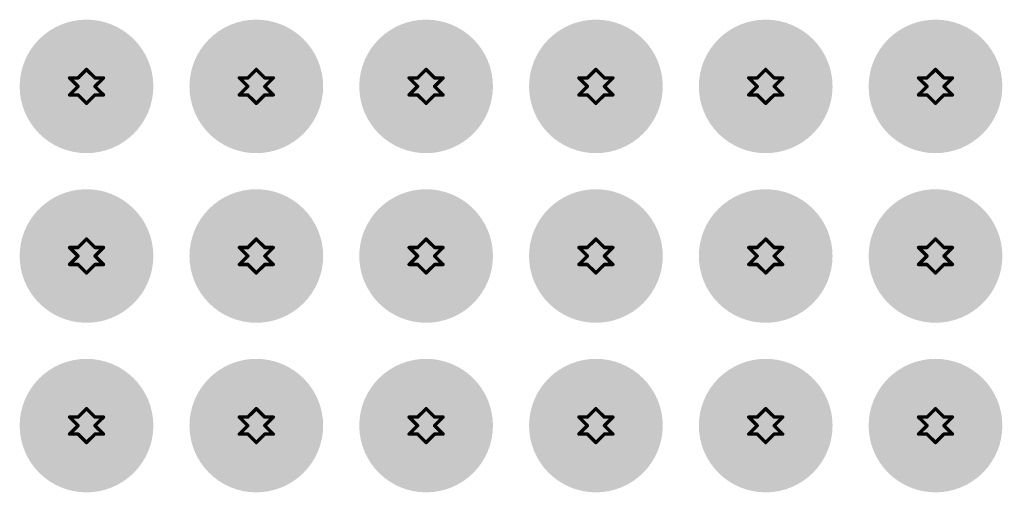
# Model space of a CAD drawing. Header units: millimetres. Extents: x 3.26 to 13.14, y 5.38 to 10.83.
# Drawn here: x 8.161 to 8.739, y 6.38 to 6.658 of the extents above; entities that cross this region are included whole.
import ezdxf

# ---------------------------------------------------------------- set-up
doc = ezdxf.new("R2010")
doc.units = ezdxf.units.MM
doc.header["$MEASUREMENT"] = 0
for name, color, linetype in [('BottomLayer', 5, 'Continuous'), ('BottomSolder', 6, 'Continuous'), ('DrillDrawing', 1, 'Continuous'), ('MultiLayer', 9, 'Continuous'), ('TopLayer', 1, 'Continuous'), ('TopSolder', 216, 'Continuous'), ('ViaHoleLayer', 16, 'Continuous')]:
    doc.layers.add(name, color=color, linetype=linetype)

msp = doc.modelspace()

# ---------------------------------------------------------------- linework, layer by layer
at = {"layer": 'BottomLayer', "const_width": 0.03937}
for points in [[(8.18032, 6.619, 1), (8.21969, 6.619, 1)], [(8.28032, 6.619, 1), (8.31969, 6.619, 1)], [(8.38032, 6.619, 1), (8.41969, 6.619, 1)], [(8.48032, 6.619, 1), (8.51969, 6.619, 1)], [(8.58032, 6.619, 1), (8.61969, 6.619, 1)], [(8.68032, 6.619, 1), (8.71969, 6.619, 1)], [(8.18032, 6.519, 1), (8.21969, 6.519, 1)], [(8.28032, 6.519, 1), (8.31969, 6.519, 1)], [(8.38032, 6.519, 1), (8.41969, 6.519, 1)], [(8.48032, 6.519, 1), (8.51969, 6.519, 1)], [(8.58032, 6.519, 1), (8.61969, 6.519, 1)], [(8.68032, 6.519, 1), (8.71969, 6.519, 1)], [(8.18032, 6.419, 1), (8.21969, 6.419, 1)], [(8.28032, 6.419, 1), (8.31969, 6.419, 1)], [(8.38032, 6.419, 1), (8.41969, 6.419, 1)], [(8.48032, 6.419, 1), (8.51969, 6.419, 1)], [(8.58032, 6.419, 1), (8.61969, 6.419, 1)], [(8.68032, 6.419, 1), (8.71969, 6.419, 1)]]:
    msp.add_lwpolyline(points, format="xyb", close=True, dxfattribs=at)
at = {"layer": 'BottomSolder', "const_width": 0.03937}
for points in [[(8.18032, 6.619, 1), (8.21969, 6.619, 1)], [(8.28032, 6.619, 1), (8.31969, 6.619, 1)], [(8.38032, 6.619, 1), (8.41969, 6.619, 1)], [(8.48032, 6.619, 1), (8.51969, 6.619, 1)], [(8.58032, 6.619, 1), (8.61969, 6.619, 1)], [(8.68032, 6.619, 1), (8.71969, 6.619, 1)], [(8.18032, 6.519, 1), (8.21969, 6.519, 1)], [(8.28032, 6.519, 1), (8.31969, 6.519, 1)], [(8.38032, 6.519, 1), (8.41969, 6.519, 1)], [(8.48032, 6.519, 1), (8.51969, 6.519, 1)], [(8.58032, 6.519, 1), (8.61969, 6.519, 1)], [(8.68032, 6.519, 1), (8.71969, 6.519, 1)], [(8.18032, 6.419, 1), (8.21969, 6.419, 1)], [(8.28032, 6.419, 1), (8.31969, 6.419, 1)], [(8.38032, 6.419, 1), (8.41969, 6.419, 1)], [(8.48032, 6.419, 1), (8.51969, 6.419, 1)], [(8.58032, 6.419, 1), (8.61969, 6.419, 1)], [(8.68032, 6.419, 1), (8.71969, 6.419, 1)]]:
    msp.add_lwpolyline(points, format="xyb", close=True, dxfattribs=at)
at = {"layer": 'DrillDrawing', "const_width": 0.002}
for points in [[(8.195, 6.624), (8.2, 6.629)], [(8.2, 6.629), (8.205, 6.624)], [(8.295, 6.624), (8.3, 6.629)], [(8.3, 6.629), (8.305, 6.624)], [(8.395, 6.624), (8.4, 6.629)], [(8.4, 6.629), (8.405, 6.624)], [(8.495, 6.624), (8.5, 6.629)], [(8.5, 6.629), (8.505, 6.624)], [(8.595, 6.624), (8.6, 6.629)], [(8.6, 6.629), (8.605, 6.624)], [(8.695, 6.624), (8.7, 6.629)], [(8.7, 6.629), (8.705, 6.624)], [(8.19, 6.624), (8.195, 6.619)], [(8.19, 6.624), (8.195, 6.624)], [(8.205, 6.624), (8.21, 6.624)], [(8.205, 6.619), (8.21, 6.624)], [(8.29, 6.624), (8.295, 6.619)], [(8.29, 6.624), (8.295, 6.624)], [(8.305, 6.624), (8.31, 6.624)], [(8.305, 6.619), (8.31, 6.624)], [(8.39, 6.624), (8.395, 6.619)], [(8.39, 6.624), (8.395, 6.624)], [(8.405, 6.624), (8.41, 6.624)], [(8.405, 6.619), (8.41, 6.624)], [(8.49, 6.624), (8.495, 6.619)], [(8.49, 6.624), (8.495, 6.624)], [(8.505, 6.624), (8.51, 6.624)], [(8.505, 6.619), (8.51, 6.624)], [(8.59, 6.624), (8.595, 6.619)], [(8.59, 6.624), (8.595, 6.624)], [(8.605, 6.624), (8.61, 6.624)], [(8.605, 6.619), (8.61, 6.624)], [(8.69, 6.624), (8.695, 6.619)], [(8.69, 6.624), (8.695, 6.624)], [(8.705, 6.624), (8.71, 6.624)], [(8.705, 6.619), (8.71, 6.624)], [(8.19, 6.614), (8.195, 6.619)], [(8.19, 6.614), (8.195, 6.614)], [(8.195, 6.614), (8.2, 6.609)], [(8.2, 6.609), (8.205, 6.614)], [(8.205, 6.619), (8.21, 6.614)], [(8.205, 6.614), (8.21, 6.614)], [(8.29, 6.614), (8.295, 6.619)], [(8.29, 6.614), (8.295, 6.614)], [(8.295, 6.614), (8.3, 6.609)], [(8.3, 6.609), (8.305, 6.614)], [(8.305, 6.619), (8.31, 6.614)], [(8.305, 6.614), (8.31, 6.614)], [(8.39, 6.614), (8.395, 6.619)], [(8.39, 6.614), (8.395, 6.614)], [(8.395, 6.614), (8.4, 6.609)], [(8.4, 6.609), (8.405, 6.614)], [(8.405, 6.619), (8.41, 6.614)], [(8.405, 6.614), (8.41, 6.614)], [(8.49, 6.614), (8.495, 6.619)], [(8.49, 6.614), (8.495, 6.614)], [(8.495, 6.614), (8.5, 6.609)], [(8.5, 6.609), (8.505, 6.614)], [(8.505, 6.619), (8.51, 6.614)], [(8.505, 6.614), (8.51, 6.614)], [(8.59, 6.614), (8.595, 6.619)], [(8.59, 6.614), (8.595, 6.614)], [(8.595, 6.614), (8.6, 6.609)], [(8.6, 6.609), (8.605, 6.614)], [(8.605, 6.619), (8.61, 6.614)], [(8.605, 6.614), (8.61, 6.614)], [(8.69, 6.614), (8.695, 6.619)], [(8.69, 6.614), (8.695, 6.614)], [(8.695, 6.614), (8.7, 6.609)], [(8.7, 6.609), (8.705, 6.614)], [(8.705, 6.619), (8.71, 6.614)], [(8.705, 6.614), (8.71, 6.614)], [(8.195, 6.524), (8.2, 6.529)], [(8.2, 6.529), (8.205, 6.524)], [(8.295, 6.524), (8.3, 6.529)], [(8.3, 6.529), (8.305, 6.524)], [(8.395, 6.524), (8.4, 6.529)], [(8.4, 6.529), (8.405, 6.524)], [(8.495, 6.524), (8.5, 6.529)], [(8.5, 6.529), (8.505, 6.524)], [(8.595, 6.524), (8.6, 6.529)], [(8.6, 6.529), (8.605, 6.524)], [(8.695, 6.524), (8.7, 6.529)], [(8.7, 6.529), (8.705, 6.524)], [(8.19, 6.524), (8.195, 6.519)], [(8.19, 6.524), (8.195, 6.524)], [(8.205, 6.524), (8.21, 6.524)], [(8.205, 6.519), (8.21, 6.524)], [(8.29, 6.524), (8.295, 6.519)], [(8.29, 6.524), (8.295, 6.524)], [(8.305, 6.524), (8.31, 6.524)], [(8.305, 6.519), (8.31, 6.524)], [(8.39, 6.524), (8.395, 6.519)], [(8.39, 6.524), (8.395, 6.524)], [(8.405, 6.524), (8.41, 6.524)], [(8.405, 6.519), (8.41, 6.524)], [(8.49, 6.524), (8.495, 6.519)], [(8.49, 6.524), (8.495, 6.524)], [(8.505, 6.524), (8.51, 6.524)], [(8.505, 6.519), (8.51, 6.524)], [(8.59, 6.524), (8.595, 6.519)], [(8.59, 6.524), (8.595, 6.524)], [(8.605, 6.524), (8.61, 6.524)], [(8.605, 6.519), (8.61, 6.524)], [(8.69, 6.524), (8.695, 6.519)], [(8.69, 6.524), (8.695, 6.524)], [(8.705, 6.524), (8.71, 6.524)], [(8.705, 6.519), (8.71, 6.524)], [(8.19, 6.514), (8.195, 6.519)], [(8.205, 6.519), (8.21, 6.514)], [(8.29, 6.514), (8.295, 6.519)], [(8.305, 6.519), (8.31, 6.514)], [(8.39, 6.514), (8.395, 6.519)], [(8.405, 6.519), (8.41, 6.514)], [(8.49, 6.514), (8.495, 6.519)], [(8.505, 6.519), (8.51, 6.514)], [(8.59, 6.514), (8.595, 6.519)], [(8.605, 6.519), (8.61, 6.514)], [(8.69, 6.514), (8.695, 6.519)], [(8.705, 6.519), (8.71, 6.514)], [(8.19, 6.514), (8.195, 6.514)], [(8.195, 6.514), (8.2, 6.509)], [(8.2, 6.509), (8.205, 6.514)], [(8.205, 6.514), (8.21, 6.514)], [(8.29, 6.514), (8.295, 6.514)], [(8.295, 6.514), (8.3, 6.509)], [(8.3, 6.509), (8.305, 6.514)], [(8.305, 6.514), (8.31, 6.514)], [(8.39, 6.514), (8.395, 6.514)], [(8.395, 6.514), (8.4, 6.509)], [(8.4, 6.509), (8.405, 6.514)], [(8.405, 6.514), (8.41, 6.514)], [(8.49, 6.514), (8.495, 6.514)], [(8.495, 6.514), (8.5, 6.509)], [(8.5, 6.509), (8.505, 6.514)], [(8.505, 6.514), (8.51, 6.514)], [(8.59, 6.514), (8.595, 6.514)], [(8.595, 6.514), (8.6, 6.509)], [(8.6, 6.509), (8.605, 6.514)], [(8.605, 6.514), (8.61, 6.514)], [(8.69, 6.514), (8.695, 6.514)], [(8.695, 6.514), (8.7, 6.509)], [(8.7, 6.509), (8.705, 6.514)], [(8.705, 6.514), (8.71, 6.514)], [(8.195, 6.424), (8.2, 6.429)], [(8.2, 6.429), (8.205, 6.424)], [(8.295, 6.424), (8.3, 6.429)], [(8.3, 6.429), (8.305, 6.424)], [(8.395, 6.424), (8.4, 6.429)], [(8.4, 6.429), (8.405, 6.424)], [(8.495, 6.424), (8.5, 6.429)], [(8.5, 6.429), (8.505, 6.424)], [(8.595, 6.424), (8.6, 6.429)], [(8.6, 6.429), (8.605, 6.424)], [(8.695, 6.424), (8.7, 6.429)], [(8.7, 6.429), (8.705, 6.424)], [(8.19, 6.424), (8.195, 6.419)], [(8.19, 6.424), (8.195, 6.424)], [(8.205, 6.424), (8.21, 6.424)], [(8.205, 6.419), (8.21, 6.424)], [(8.29, 6.424), (8.295, 6.419)], [(8.29, 6.424), (8.295, 6.424)], [(8.305, 6.424), (8.31, 6.424)], [(8.305, 6.419), (8.31, 6.424)], [(8.39, 6.424), (8.395, 6.419)], [(8.39, 6.424), (8.395, 6.424)], [(8.405, 6.424), (8.41, 6.424)], [(8.405, 6.419), (8.41, 6.424)], [(8.49, 6.424), (8.495, 6.419)], [(8.49, 6.424), (8.495, 6.424)], [(8.505, 6.424), (8.51, 6.424)], [(8.505, 6.419), (8.51, 6.424)], [(8.59, 6.424), (8.595, 6.419)], [(8.59, 6.424), (8.595, 6.424)], [(8.605, 6.424), (8.61, 6.424)], [(8.605, 6.419), (8.61, 6.424)], [(8.69, 6.424), (8.695, 6.419)], [(8.69, 6.424), (8.695, 6.424)], [(8.705, 6.424), (8.71, 6.424)], [(8.705, 6.419), (8.71, 6.424)], [(8.19, 6.414), (8.195, 6.419)], [(8.205, 6.419), (8.21, 6.414)], [(8.29, 6.414), (8.295, 6.419)], [(8.305, 6.419), (8.31, 6.414)], [(8.39, 6.414), (8.395, 6.419)], [(8.405, 6.419), (8.41, 6.414)], [(8.49, 6.414), (8.495, 6.419)], [(8.505, 6.419), (8.51, 6.414)], [(8.59, 6.414), (8.595, 6.419)], [(8.605, 6.419), (8.61, 6.414)], [(8.69, 6.414), (8.695, 6.419)], [(8.705, 6.419), (8.71, 6.414)], [(8.19, 6.414), (8.195, 6.414)], [(8.195, 6.414), (8.2, 6.409)], [(8.2, 6.409), (8.205, 6.414)], [(8.205, 6.414), (8.21, 6.414)], [(8.29, 6.414), (8.295, 6.414)], [(8.295, 6.414), (8.3, 6.409)], [(8.3, 6.409), (8.305, 6.414)], [(8.305, 6.414), (8.31, 6.414)], [(8.39, 6.414), (8.395, 6.414)], [(8.395, 6.414), (8.4, 6.409)], [(8.4, 6.409), (8.405, 6.414)], [(8.405, 6.414), (8.41, 6.414)], [(8.49, 6.414), (8.495, 6.414)], [(8.495, 6.414), (8.5, 6.409)], [(8.5, 6.409), (8.505, 6.414)], [(8.505, 6.414), (8.51, 6.414)], [(8.59, 6.414), (8.595, 6.414)], [(8.595, 6.414), (8.6, 6.409)], [(8.6, 6.409), (8.605, 6.414)], [(8.605, 6.414), (8.61, 6.414)], [(8.69, 6.414), (8.695, 6.414)], [(8.695, 6.414), (8.7, 6.409)], [(8.7, 6.409), (8.705, 6.414)], [(8.705, 6.414), (8.71, 6.414)]]:
    msp.add_lwpolyline(points, dxfattribs=at)
at = {"layer": 'DrillDrawing', "const_width": 0.001}
for points in [[(8.1995, 6.629, 1), (8.2005, 6.629, 1)], [(8.1995, 6.629, 1), (8.2005, 6.629, 1)], [(8.2995, 6.629, 1), (8.3005, 6.629, 1)], [(8.2995, 6.629, 1), (8.3005, 6.629, 1)], [(8.3995, 6.629, 1), (8.4005, 6.629, 1)], [(8.3995, 6.629, 1), (8.4005, 6.629, 1)], [(8.4995, 6.629, 1), (8.5005, 6.629, 1)], [(8.4995, 6.629, 1), (8.5005, 6.629, 1)], [(8.5995, 6.629, 1), (8.6005, 6.629, 1)], [(8.5995, 6.629, 1), (8.6005, 6.629, 1)], [(8.6995, 6.629, 1), (8.7005, 6.629, 1)], [(8.6995, 6.629, 1), (8.7005, 6.629, 1)], [(8.1895, 6.624, 1), (8.1905, 6.624, 1)], [(8.1895, 6.624, 1), (8.1905, 6.624, 1)], [(8.1945, 6.624, 1), (8.1955, 6.624, 1)], [(8.1945, 6.624, 1), (8.1955, 6.624, 1)], [(8.2045, 6.624, 1), (8.2055, 6.624, 1)], [(8.2045, 6.624, 1), (8.2055, 6.624, 1)], [(8.2095, 6.624, 1), (8.2105, 6.624, 1)], [(8.2095, 6.624, 1), (8.2105, 6.624, 1)], [(8.2895, 6.624, 1), (8.2905, 6.624, 1)], [(8.2895, 6.624, 1), (8.2905, 6.624, 1)], [(8.2945, 6.624, 1), (8.2955, 6.624, 1)], [(8.2945, 6.624, 1), (8.2955, 6.624, 1)], [(8.3045, 6.624, 1), (8.3055, 6.624, 1)], [(8.3045, 6.624, 1), (8.3055, 6.624, 1)], [(8.3095, 6.624, 1), (8.3105, 6.624, 1)], [(8.3095, 6.624, 1), (8.3105, 6.624, 1)], [(8.3895, 6.624, 1), (8.3905, 6.624, 1)], [(8.3895, 6.624, 1), (8.3905, 6.624, 1)], [(8.3945, 6.624, 1), (8.3955, 6.624, 1)], [(8.3945, 6.624, 1), (8.3955, 6.624, 1)], [(8.4045, 6.624, 1), (8.4055, 6.624, 1)], [(8.4045, 6.624, 1), (8.4055, 6.624, 1)], [(8.4095, 6.624, 1), (8.4105, 6.624, 1)], [(8.4095, 6.624, 1), (8.4105, 6.624, 1)], [(8.4895, 6.624, 1), (8.4905, 6.624, 1)], [(8.4895, 6.624, 1), (8.4905, 6.624, 1)], [(8.4945, 6.624, 1), (8.4955, 6.624, 1)], [(8.4945, 6.624, 1), (8.4955, 6.624, 1)], [(8.5045, 6.624, 1), (8.5055, 6.624, 1)], [(8.5045, 6.624, 1), (8.5055, 6.624, 1)], [(8.5095, 6.624, 1), (8.5105, 6.624, 1)], [(8.5095, 6.624, 1), (8.5105, 6.624, 1)], [(8.5895, 6.624, 1), (8.5905, 6.624, 1)], [(8.5895, 6.624, 1), (8.5905, 6.624, 1)], [(8.5945, 6.624, 1), (8.5955, 6.624, 1)], [(8.5945, 6.624, 1), (8.5955, 6.624, 1)], [(8.6045, 6.624, 1), (8.6055, 6.624, 1)], [(8.6045, 6.624, 1), (8.6055, 6.624, 1)], [(8.6095, 6.624, 1), (8.6105, 6.624, 1)], [(8.6095, 6.624, 1), (8.6105, 6.624, 1)], [(8.6895, 6.624, 1), (8.6905, 6.624, 1)], [(8.6895, 6.624, 1), (8.6905, 6.624, 1)], [(8.6945, 6.624, 1), (8.6955, 6.624, 1)], [(8.6945, 6.624, 1), (8.6955, 6.624, 1)], [(8.7045, 6.624, 1), (8.7055, 6.624, 1)], [(8.7045, 6.624, 1), (8.7055, 6.624, 1)], [(8.7095, 6.624, 1), (8.7105, 6.624, 1)], [(8.7095, 6.624, 1), (8.7105, 6.624, 1)], [(8.1895, 6.614, 1), (8.1905, 6.614, 1)], [(8.1895, 6.614, 1), (8.1905, 6.614, 1)], [(8.1945, 6.619, 1), (8.1955, 6.619, 1)], [(8.1945, 6.619, 1), (8.1955, 6.619, 1)], [(8.1945, 6.614, 1), (8.1955, 6.614, 1)], [(8.1945, 6.614, 1), (8.1955, 6.614, 1)], [(8.2045, 6.619, 1), (8.2055, 6.619, 1)], [(8.2045, 6.619, 1), (8.2055, 6.619, 1)], [(8.2045, 6.614, 1), (8.2055, 6.614, 1)], [(8.2045, 6.614, 1), (8.2055, 6.614, 1)], [(8.2095, 6.614, 1), (8.2105, 6.614, 1)], [(8.2095, 6.614, 1), (8.2105, 6.614, 1)], [(8.2895, 6.614, 1), (8.2905, 6.614, 1)], [(8.2895, 6.614, 1), (8.2905, 6.614, 1)], [(8.2945, 6.619, 1), (8.2955, 6.619, 1)], [(8.2945, 6.619, 1), (8.2955, 6.619, 1)], [(8.2945, 6.614, 1), (8.2955, 6.614, 1)], [(8.2945, 6.614, 1), (8.2955, 6.614, 1)], [(8.3045, 6.619, 1), (8.3055, 6.619, 1)], [(8.3045, 6.619, 1), (8.3055, 6.619, 1)], [(8.3045, 6.614, 1), (8.3055, 6.614, 1)], [(8.3045, 6.614, 1), (8.3055, 6.614, 1)], [(8.3095, 6.614, 1), (8.3105, 6.614, 1)], [(8.3095, 6.614, 1), (8.3105, 6.614, 1)], [(8.3895, 6.614, 1), (8.3905, 6.614, 1)], [(8.3895, 6.614, 1), (8.3905, 6.614, 1)], [(8.3945, 6.619, 1), (8.3955, 6.619, 1)], [(8.3945, 6.619, 1), (8.3955, 6.619, 1)], [(8.3945, 6.614, 1), (8.3955, 6.614, 1)], [(8.3945, 6.614, 1), (8.3955, 6.614, 1)], [(8.4045, 6.619, 1), (8.4055, 6.619, 1)], [(8.4045, 6.619, 1), (8.4055, 6.619, 1)], [(8.4045, 6.614, 1), (8.4055, 6.614, 1)], [(8.4045, 6.614, 1), (8.4055, 6.614, 1)], [(8.4095, 6.614, 1), (8.4105, 6.614, 1)], [(8.4095, 6.614, 1), (8.4105, 6.614, 1)], [(8.4895, 6.614, 1), (8.4905, 6.614, 1)], [(8.4895, 6.614, 1), (8.4905, 6.614, 1)], [(8.4945, 6.619, 1), (8.4955, 6.619, 1)], [(8.4945, 6.619, 1), (8.4955, 6.619, 1)], [(8.4945, 6.614, 1), (8.4955, 6.614, 1)], [(8.4945, 6.614, 1), (8.4955, 6.614, 1)], [(8.5045, 6.619, 1), (8.5055, 6.619, 1)], [(8.5045, 6.619, 1), (8.5055, 6.619, 1)], [(8.5045, 6.614, 1), (8.5055, 6.614, 1)], [(8.5045, 6.614, 1), (8.5055, 6.614, 1)], [(8.5095, 6.614, 1), (8.5105, 6.614, 1)], [(8.5095, 6.614, 1), (8.5105, 6.614, 1)], [(8.5895, 6.614, 1), (8.5905, 6.614, 1)], [(8.5895, 6.614, 1), (8.5905, 6.614, 1)], [(8.5945, 6.619, 1), (8.5955, 6.619, 1)], [(8.5945, 6.619, 1), (8.5955, 6.619, 1)], [(8.5945, 6.614, 1), (8.5955, 6.614, 1)], [(8.5945, 6.614, 1), (8.5955, 6.614, 1)], [(8.6045, 6.619, 1), (8.6055, 6.619, 1)], [(8.6045, 6.619, 1), (8.6055, 6.619, 1)], [(8.6045, 6.614, 1), (8.6055, 6.614, 1)], [(8.6045, 6.614, 1), (8.6055, 6.614, 1)], [(8.6095, 6.614, 1), (8.6105, 6.614, 1)], [(8.6095, 6.614, 1), (8.6105, 6.614, 1)], [(8.6895, 6.614, 1), (8.6905, 6.614, 1)], [(8.6895, 6.614, 1), (8.6905, 6.614, 1)], [(8.6945, 6.619, 1), (8.6955, 6.619, 1)], [(8.6945, 6.619, 1), (8.6955, 6.619, 1)], [(8.6945, 6.614, 1), (8.6955, 6.614, 1)], [(8.6945, 6.614, 1), (8.6955, 6.614, 1)], [(8.7045, 6.619, 1), (8.7055, 6.619, 1)], [(8.7045, 6.619, 1), (8.7055, 6.619, 1)], [(8.7045, 6.614, 1), (8.7055, 6.614, 1)], [(8.7045, 6.614, 1), (8.7055, 6.614, 1)], [(8.7095, 6.614, 1), (8.7105, 6.614, 1)], [(8.7095, 6.614, 1), (8.7105, 6.614, 1)], [(8.1995, 6.609, 1), (8.2005, 6.609, 1)], [(8.1995, 6.609, 1), (8.2005, 6.609, 1)], [(8.2995, 6.609, 1), (8.3005, 6.609, 1)], [(8.2995, 6.609, 1), (8.3005, 6.609, 1)], [(8.3995, 6.609, 1), (8.4005, 6.609, 1)], [(8.3995, 6.609, 1), (8.4005, 6.609, 1)], [(8.4995, 6.609, 1), (8.5005, 6.609, 1)], [(8.4995, 6.609, 1), (8.5005, 6.609, 1)], [(8.5995, 6.609, 1), (8.6005, 6.609, 1)], [(8.5995, 6.609, 1), (8.6005, 6.609, 1)], [(8.6995, 6.609, 1), (8.7005, 6.609, 1)], [(8.6995, 6.609, 1), (8.7005, 6.609, 1)], [(8.1995, 6.529, 1), (8.2005, 6.529, 1)], [(8.1995, 6.529, 1), (8.2005, 6.529, 1)], [(8.2995, 6.529, 1), (8.3005, 6.529, 1)], [(8.2995, 6.529, 1), (8.3005, 6.529, 1)], [(8.3995, 6.529, 1), (8.4005, 6.529, 1)], [(8.3995, 6.529, 1), (8.4005, 6.529, 1)], [(8.4995, 6.529, 1), (8.5005, 6.529, 1)], [(8.4995, 6.529, 1), (8.5005, 6.529, 1)], [(8.5995, 6.529, 1), (8.6005, 6.529, 1)], [(8.5995, 6.529, 1), (8.6005, 6.529, 1)], [(8.6995, 6.529, 1), (8.7005, 6.529, 1)], [(8.6995, 6.529, 1), (8.7005, 6.529, 1)], [(8.1895, 6.524, 1), (8.1905, 6.524, 1)], [(8.1895, 6.524, 1), (8.1905, 6.524, 1)], [(8.1945, 6.524, 1), (8.1955, 6.524, 1)], [(8.1945, 6.524, 1), (8.1955, 6.524, 1)], [(8.2045, 6.524, 1), (8.2055, 6.524, 1)], [(8.2045, 6.524, 1), (8.2055, 6.524, 1)], [(8.2095, 6.524, 1), (8.2105, 6.524, 1)], [(8.2095, 6.524, 1), (8.2105, 6.524, 1)], [(8.2895, 6.524, 1), (8.2905, 6.524, 1)], [(8.2895, 6.524, 1), (8.2905, 6.524, 1)], [(8.2945, 6.524, 1), (8.2955, 6.524, 1)], [(8.2945, 6.524, 1), (8.2955, 6.524, 1)], [(8.3045, 6.524, 1), (8.3055, 6.524, 1)], [(8.3045, 6.524, 1), (8.3055, 6.524, 1)], [(8.3095, 6.524, 1), (8.3105, 6.524, 1)], [(8.3095, 6.524, 1), (8.3105, 6.524, 1)], [(8.3895, 6.524, 1), (8.3905, 6.524, 1)], [(8.3895, 6.524, 1), (8.3905, 6.524, 1)], [(8.3945, 6.524, 1), (8.3955, 6.524, 1)], [(8.3945, 6.524, 1), (8.3955, 6.524, 1)], [(8.4045, 6.524, 1), (8.4055, 6.524, 1)], [(8.4045, 6.524, 1), (8.4055, 6.524, 1)], [(8.4095, 6.524, 1), (8.4105, 6.524, 1)], [(8.4095, 6.524, 1), (8.4105, 6.524, 1)], [(8.4895, 6.524, 1), (8.4905, 6.524, 1)], [(8.4895, 6.524, 1), (8.4905, 6.524, 1)], [(8.4945, 6.524, 1), (8.4955, 6.524, 1)], [(8.4945, 6.524, 1), (8.4955, 6.524, 1)], [(8.5045, 6.524, 1), (8.5055, 6.524, 1)], [(8.5045, 6.524, 1), (8.5055, 6.524, 1)], [(8.5095, 6.524, 1), (8.5105, 6.524, 1)], [(8.5095, 6.524, 1), (8.5105, 6.524, 1)], [(8.5895, 6.524, 1), (8.5905, 6.524, 1)], [(8.5895, 6.524, 1), (8.5905, 6.524, 1)], [(8.5945, 6.524, 1), (8.5955, 6.524, 1)], [(8.5945, 6.524, 1), (8.5955, 6.524, 1)], [(8.6045, 6.524, 1), (8.6055, 6.524, 1)], [(8.6045, 6.524, 1), (8.6055, 6.524, 1)], [(8.6095, 6.524, 1), (8.6105, 6.524, 1)], [(8.6095, 6.524, 1), (8.6105, 6.524, 1)], [(8.6895, 6.524, 1), (8.6905, 6.524, 1)], [(8.6895, 6.524, 1), (8.6905, 6.524, 1)], [(8.6945, 6.524, 1), (8.6955, 6.524, 1)], [(8.6945, 6.524, 1), (8.6955, 6.524, 1)], [(8.7045, 6.524, 1), (8.7055, 6.524, 1)], [(8.7045, 6.524, 1), (8.7055, 6.524, 1)], [(8.7095, 6.524, 1), (8.7105, 6.524, 1)], [(8.7095, 6.524, 1), (8.7105, 6.524, 1)], [(8.1945, 6.519, 1), (8.1955, 6.519, 1)], [(8.1945, 6.519, 1), (8.1955, 6.519, 1)], [(8.2045, 6.519, 1), (8.2055, 6.519, 1)], [(8.2045, 6.519, 1), (8.2055, 6.519, 1)], [(8.2945, 6.519, 1), (8.2955, 6.519, 1)], [(8.2945, 6.519, 1), (8.2955, 6.519, 1)], [(8.3045, 6.519, 1), (8.3055, 6.519, 1)], [(8.3045, 6.519, 1), (8.3055, 6.519, 1)], [(8.3945, 6.519, 1), (8.3955, 6.519, 1)], [(8.3945, 6.519, 1), (8.3955, 6.519, 1)], [(8.4045, 6.519, 1), (8.4055, 6.519, 1)], [(8.4045, 6.519, 1), (8.4055, 6.519, 1)], [(8.4945, 6.519, 1), (8.4955, 6.519, 1)], [(8.4945, 6.519, 1), (8.4955, 6.519, 1)], [(8.5045, 6.519, 1), (8.5055, 6.519, 1)], [(8.5045, 6.519, 1), (8.5055, 6.519, 1)], [(8.5945, 6.519, 1), (8.5955, 6.519, 1)], [(8.5945, 6.519, 1), (8.5955, 6.519, 1)], [(8.6045, 6.519, 1), (8.6055, 6.519, 1)], [(8.6045, 6.519, 1), (8.6055, 6.519, 1)], [(8.6945, 6.519, 1), (8.6955, 6.519, 1)], [(8.6945, 6.519, 1), (8.6955, 6.519, 1)], [(8.7045, 6.519, 1), (8.7055, 6.519, 1)], [(8.7045, 6.519, 1), (8.7055, 6.519, 1)], [(8.1895, 6.514, 1), (8.1905, 6.514, 1)], [(8.1895, 6.514, 1), (8.1905, 6.514, 1)], [(8.1945, 6.514, 1), (8.1955, 6.514, 1)], [(8.1945, 6.514, 1), (8.1955, 6.514, 1)], [(8.2045, 6.514, 1), (8.2055, 6.514, 1)], [(8.2045, 6.514, 1), (8.2055, 6.514, 1)], [(8.2095, 6.514, 1), (8.2105, 6.514, 1)], [(8.2095, 6.514, 1), (8.2105, 6.514, 1)], [(8.2895, 6.514, 1), (8.2905, 6.514, 1)], [(8.2895, 6.514, 1), (8.2905, 6.514, 1)], [(8.2945, 6.514, 1), (8.2955, 6.514, 1)], [(8.2945, 6.514, 1), (8.2955, 6.514, 1)], [(8.3045, 6.514, 1), (8.3055, 6.514, 1)], [(8.3045, 6.514, 1), (8.3055, 6.514, 1)], [(8.3095, 6.514, 1), (8.3105, 6.514, 1)], [(8.3095, 6.514, 1), (8.3105, 6.514, 1)], [(8.3895, 6.514, 1), (8.3905, 6.514, 1)], [(8.3895, 6.514, 1), (8.3905, 6.514, 1)], [(8.3945, 6.514, 1), (8.3955, 6.514, 1)], [(8.3945, 6.514, 1), (8.3955, 6.514, 1)], [(8.4045, 6.514, 1), (8.4055, 6.514, 1)], [(8.4045, 6.514, 1), (8.4055, 6.514, 1)], [(8.4095, 6.514, 1), (8.4105, 6.514, 1)], [(8.4095, 6.514, 1), (8.4105, 6.514, 1)], [(8.4895, 6.514, 1), (8.4905, 6.514, 1)], [(8.4895, 6.514, 1), (8.4905, 6.514, 1)], [(8.4945, 6.514, 1), (8.4955, 6.514, 1)], [(8.4945, 6.514, 1), (8.4955, 6.514, 1)], [(8.5045, 6.514, 1), (8.5055, 6.514, 1)], [(8.5045, 6.514, 1), (8.5055, 6.514, 1)], [(8.5095, 6.514, 1), (8.5105, 6.514, 1)], [(8.5095, 6.514, 1), (8.5105, 6.514, 1)], [(8.5895, 6.514, 1), (8.5905, 6.514, 1)], [(8.5895, 6.514, 1), (8.5905, 6.514, 1)], [(8.5945, 6.514, 1), (8.5955, 6.514, 1)], [(8.5945, 6.514, 1), (8.5955, 6.514, 1)], [(8.6045, 6.514, 1), (8.6055, 6.514, 1)], [(8.6045, 6.514, 1), (8.6055, 6.514, 1)], [(8.6095, 6.514, 1), (8.6105, 6.514, 1)], [(8.6095, 6.514, 1), (8.6105, 6.514, 1)], [(8.6895, 6.514, 1), (8.6905, 6.514, 1)], [(8.6895, 6.514, 1), (8.6905, 6.514, 1)], [(8.6945, 6.514, 1), (8.6955, 6.514, 1)], [(8.6945, 6.514, 1), (8.6955, 6.514, 1)], [(8.7045, 6.514, 1), (8.7055, 6.514, 1)], [(8.7045, 6.514, 1), (8.7055, 6.514, 1)], [(8.7095, 6.514, 1), (8.7105, 6.514, 1)], [(8.7095, 6.514, 1), (8.7105, 6.514, 1)], [(8.1995, 6.509, 1), (8.2005, 6.509, 1)], [(8.1995, 6.509, 1), (8.2005, 6.509, 1)], [(8.2995, 6.509, 1), (8.3005, 6.509, 1)], [(8.2995, 6.509, 1), (8.3005, 6.509, 1)], [(8.3995, 6.509, 1), (8.4005, 6.509, 1)], [(8.3995, 6.509, 1), (8.4005, 6.509, 1)], [(8.4995, 6.509, 1), (8.5005, 6.509, 1)], [(8.4995, 6.509, 1), (8.5005, 6.509, 1)], [(8.5995, 6.509, 1), (8.6005, 6.509, 1)], [(8.5995, 6.509, 1), (8.6005, 6.509, 1)], [(8.6995, 6.509, 1), (8.7005, 6.509, 1)], [(8.6995, 6.509, 1), (8.7005, 6.509, 1)], [(8.1995, 6.429, 1), (8.2005, 6.429, 1)], [(8.1995, 6.429, 1), (8.2005, 6.429, 1)], [(8.2995, 6.429, 1), (8.3005, 6.429, 1)], [(8.2995, 6.429, 1), (8.3005, 6.429, 1)], [(8.3995, 6.429, 1), (8.4005, 6.429, 1)], [(8.3995, 6.429, 1), (8.4005, 6.429, 1)], [(8.4995, 6.429, 1), (8.5005, 6.429, 1)], [(8.4995, 6.429, 1), (8.5005, 6.429, 1)], [(8.5995, 6.429, 1), (8.6005, 6.429, 1)], [(8.5995, 6.429, 1), (8.6005, 6.429, 1)], [(8.6995, 6.429, 1), (8.7005, 6.429, 1)], [(8.6995, 6.429, 1), (8.7005, 6.429, 1)], [(8.1895, 6.424, 1), (8.1905, 6.424, 1)], [(8.1895, 6.424, 1), (8.1905, 6.424, 1)], [(8.1945, 6.424, 1), (8.1955, 6.424, 1)], [(8.1945, 6.424, 1), (8.1955, 6.424, 1)], [(8.2045, 6.424, 1), (8.2055, 6.424, 1)], [(8.2045, 6.424, 1), (8.2055, 6.424, 1)], [(8.2095, 6.424, 1), (8.2105, 6.424, 1)], [(8.2095, 6.424, 1), (8.2105, 6.424, 1)], [(8.2895, 6.424, 1), (8.2905, 6.424, 1)], [(8.2895, 6.424, 1), (8.2905, 6.424, 1)], [(8.2945, 6.424, 1), (8.2955, 6.424, 1)], [(8.2945, 6.424, 1), (8.2955, 6.424, 1)], [(8.3045, 6.424, 1), (8.3055, 6.424, 1)], [(8.3045, 6.424, 1), (8.3055, 6.424, 1)], [(8.3095, 6.424, 1), (8.3105, 6.424, 1)], [(8.3095, 6.424, 1), (8.3105, 6.424, 1)], [(8.3895, 6.424, 1), (8.3905, 6.424, 1)], [(8.3895, 6.424, 1), (8.3905, 6.424, 1)], [(8.3945, 6.424, 1), (8.3955, 6.424, 1)], [(8.3945, 6.424, 1), (8.3955, 6.424, 1)], [(8.4045, 6.424, 1), (8.4055, 6.424, 1)], [(8.4045, 6.424, 1), (8.4055, 6.424, 1)], [(8.4095, 6.424, 1), (8.4105, 6.424, 1)], [(8.4095, 6.424, 1), (8.4105, 6.424, 1)], [(8.4895, 6.424, 1), (8.4905, 6.424, 1)], [(8.4895, 6.424, 1), (8.4905, 6.424, 1)], [(8.4945, 6.424, 1), (8.4955, 6.424, 1)], [(8.4945, 6.424, 1), (8.4955, 6.424, 1)], [(8.5045, 6.424, 1), (8.5055, 6.424, 1)], [(8.5045, 6.424, 1), (8.5055, 6.424, 1)], [(8.5095, 6.424, 1), (8.5105, 6.424, 1)], [(8.5095, 6.424, 1), (8.5105, 6.424, 1)], [(8.5895, 6.424, 1), (8.5905, 6.424, 1)], [(8.5895, 6.424, 1), (8.5905, 6.424, 1)], [(8.5945, 6.424, 1), (8.5955, 6.424, 1)], [(8.5945, 6.424, 1), (8.5955, 6.424, 1)], [(8.6045, 6.424, 1), (8.6055, 6.424, 1)], [(8.6045, 6.424, 1), (8.6055, 6.424, 1)], [(8.6095, 6.424, 1), (8.6105, 6.424, 1)], [(8.6095, 6.424, 1), (8.6105, 6.424, 1)], [(8.6895, 6.424, 1), (8.6905, 6.424, 1)], [(8.6895, 6.424, 1), (8.6905, 6.424, 1)], [(8.6945, 6.424, 1), (8.6955, 6.424, 1)], [(8.6945, 6.424, 1), (8.6955, 6.424, 1)], [(8.7045, 6.424, 1), (8.7055, 6.424, 1)], [(8.7045, 6.424, 1), (8.7055, 6.424, 1)], [(8.7095, 6.424, 1), (8.7105, 6.424, 1)], [(8.7095, 6.424, 1), (8.7105, 6.424, 1)], [(8.1945, 6.419, 1), (8.1955, 6.419, 1)], [(8.1945, 6.419, 1), (8.1955, 6.419, 1)], [(8.2045, 6.419, 1), (8.2055, 6.419, 1)], [(8.2045, 6.419, 1), (8.2055, 6.419, 1)], [(8.2945, 6.419, 1), (8.2955, 6.419, 1)], [(8.2945, 6.419, 1), (8.2955, 6.419, 1)], [(8.3045, 6.419, 1), (8.3055, 6.419, 1)], [(8.3045, 6.419, 1), (8.3055, 6.419, 1)], [(8.3945, 6.419, 1), (8.3955, 6.419, 1)], [(8.3945, 6.419, 1), (8.3955, 6.419, 1)], [(8.4045, 6.419, 1), (8.4055, 6.419, 1)], [(8.4045, 6.419, 1), (8.4055, 6.419, 1)], [(8.4945, 6.419, 1), (8.4955, 6.419, 1)], [(8.4945, 6.419, 1), (8.4955, 6.419, 1)], [(8.5045, 6.419, 1), (8.5055, 6.419, 1)], [(8.5045, 6.419, 1), (8.5055, 6.419, 1)], [(8.5945, 6.419, 1), (8.5955, 6.419, 1)], [(8.5945, 6.419, 1), (8.5955, 6.419, 1)], [(8.6045, 6.419, 1), (8.6055, 6.419, 1)], [(8.6045, 6.419, 1), (8.6055, 6.419, 1)], [(8.6945, 6.419, 1), (8.6955, 6.419, 1)], [(8.6945, 6.419, 1), (8.6955, 6.419, 1)], [(8.7045, 6.419, 1), (8.7055, 6.419, 1)], [(8.7045, 6.419, 1), (8.7055, 6.419, 1)], [(8.1895, 6.414, 1), (8.1905, 6.414, 1)], [(8.1895, 6.414, 1), (8.1905, 6.414, 1)], [(8.1945, 6.414, 1), (8.1955, 6.414, 1)], [(8.1945, 6.414, 1), (8.1955, 6.414, 1)], [(8.2045, 6.414, 1), (8.2055, 6.414, 1)], [(8.2045, 6.414, 1), (8.2055, 6.414, 1)], [(8.2095, 6.414, 1), (8.2105, 6.414, 1)], [(8.2095, 6.414, 1), (8.2105, 6.414, 1)], [(8.2895, 6.414, 1), (8.2905, 6.414, 1)], [(8.2895, 6.414, 1), (8.2905, 6.414, 1)], [(8.2945, 6.414, 1), (8.2955, 6.414, 1)], [(8.2945, 6.414, 1), (8.2955, 6.414, 1)], [(8.3045, 6.414, 1), (8.3055, 6.414, 1)], [(8.3045, 6.414, 1), (8.3055, 6.414, 1)], [(8.3095, 6.414, 1), (8.3105, 6.414, 1)], [(8.3095, 6.414, 1), (8.3105, 6.414, 1)], [(8.3895, 6.414, 1), (8.3905, 6.414, 1)], [(8.3895, 6.414, 1), (8.3905, 6.414, 1)], [(8.3945, 6.414, 1), (8.3955, 6.414, 1)], [(8.3945, 6.414, 1), (8.3955, 6.414, 1)], [(8.4045, 6.414, 1), (8.4055, 6.414, 1)], [(8.4045, 6.414, 1), (8.4055, 6.414, 1)], [(8.4095, 6.414, 1), (8.4105, 6.414, 1)], [(8.4095, 6.414, 1), (8.4105, 6.414, 1)], [(8.4895, 6.414, 1), (8.4905, 6.414, 1)], [(8.4895, 6.414, 1), (8.4905, 6.414, 1)], [(8.4945, 6.414, 1), (8.4955, 6.414, 1)], [(8.4945, 6.414, 1), (8.4955, 6.414, 1)], [(8.5045, 6.414, 1), (8.5055, 6.414, 1)], [(8.5045, 6.414, 1), (8.5055, 6.414, 1)], [(8.5095, 6.414, 1), (8.5105, 6.414, 1)], [(8.5095, 6.414, 1), (8.5105, 6.414, 1)], [(8.5895, 6.414, 1), (8.5905, 6.414, 1)], [(8.5895, 6.414, 1), (8.5905, 6.414, 1)], [(8.5945, 6.414, 1), (8.5955, 6.414, 1)], [(8.5945, 6.414, 1), (8.5955, 6.414, 1)], [(8.6045, 6.414, 1), (8.6055, 6.414, 1)], [(8.6045, 6.414, 1), (8.6055, 6.414, 1)], [(8.6095, 6.414, 1), (8.6105, 6.414, 1)], [(8.6095, 6.414, 1), (8.6105, 6.414, 1)], [(8.6895, 6.414, 1), (8.6905, 6.414, 1)], [(8.6895, 6.414, 1), (8.6905, 6.414, 1)], [(8.6945, 6.414, 1), (8.6955, 6.414, 1)], [(8.6945, 6.414, 1), (8.6955, 6.414, 1)], [(8.7045, 6.414, 1), (8.7055, 6.414, 1)], [(8.7045, 6.414, 1), (8.7055, 6.414, 1)], [(8.7095, 6.414, 1), (8.7105, 6.414, 1)], [(8.7095, 6.414, 1), (8.7105, 6.414, 1)], [(8.1995, 6.409, 1), (8.2005, 6.409, 1)], [(8.1995, 6.409, 1), (8.2005, 6.409, 1)], [(8.2995, 6.409, 1), (8.3005, 6.409, 1)], [(8.2995, 6.409, 1), (8.3005, 6.409, 1)], [(8.3995, 6.409, 1), (8.4005, 6.409, 1)], [(8.3995, 6.409, 1), (8.4005, 6.409, 1)], [(8.4995, 6.409, 1), (8.5005, 6.409, 1)], [(8.4995, 6.409, 1), (8.5005, 6.409, 1)], [(8.5995, 6.409, 1), (8.6005, 6.409, 1)], [(8.5995, 6.409, 1), (8.6005, 6.409, 1)], [(8.6995, 6.409, 1), (8.7005, 6.409, 1)], [(8.6995, 6.409, 1), (8.7005, 6.409, 1)]]:
    msp.add_lwpolyline(points, format="xyb", close=True, dxfattribs=at)
at = {"layer": 'MultiLayer', "const_width": 0.03937}
for points in [[(8.18032, 6.619, 1), (8.21969, 6.619, 1)], [(8.28032, 6.619, 1), (8.31969, 6.619, 1)], [(8.38032, 6.619, 1), (8.41969, 6.619, 1)], [(8.48032, 6.619, 1), (8.51969, 6.619, 1)], [(8.58032, 6.619, 1), (8.61969, 6.619, 1)], [(8.68032, 6.619, 1), (8.71969, 6.619, 1)], [(8.18032, 6.519, 1), (8.21969, 6.519, 1)], [(8.28032, 6.519, 1), (8.31969, 6.519, 1)], [(8.38032, 6.519, 1), (8.41969, 6.519, 1)], [(8.48032, 6.519, 1), (8.51969, 6.519, 1)], [(8.58032, 6.519, 1), (8.61969, 6.519, 1)], [(8.68032, 6.519, 1), (8.71969, 6.519, 1)], [(8.18032, 6.419, 1), (8.21969, 6.419, 1)], [(8.28032, 6.419, 1), (8.31969, 6.419, 1)], [(8.38032, 6.419, 1), (8.41969, 6.419, 1)], [(8.48032, 6.419, 1), (8.51969, 6.419, 1)], [(8.58032, 6.419, 1), (8.61969, 6.419, 1)], [(8.68032, 6.419, 1), (8.71969, 6.419, 1)]]:
    msp.add_lwpolyline(points, format="xyb", close=True, dxfattribs=at)
at = {"layer": 'TopLayer', "const_width": 0.03937}
for points in [[(8.18032, 6.619, 1), (8.21969, 6.619, 1)], [(8.28032, 6.619, 1), (8.31969, 6.619, 1)], [(8.38032, 6.619, 1), (8.41969, 6.619, 1)], [(8.48032, 6.619, 1), (8.51969, 6.619, 1)], [(8.58032, 6.619, 1), (8.61969, 6.619, 1)], [(8.68032, 6.619, 1), (8.71969, 6.619, 1)], [(8.18032, 6.519, 1), (8.21969, 6.519, 1)], [(8.28032, 6.519, 1), (8.31969, 6.519, 1)], [(8.38032, 6.519, 1), (8.41969, 6.519, 1)], [(8.48032, 6.519, 1), (8.51969, 6.519, 1)], [(8.58032, 6.519, 1), (8.61969, 6.519, 1)], [(8.68032, 6.519, 1), (8.71969, 6.519, 1)], [(8.18032, 6.419, 1), (8.21969, 6.419, 1)], [(8.28032, 6.419, 1), (8.31969, 6.419, 1)], [(8.38032, 6.419, 1), (8.41969, 6.419, 1)], [(8.48032, 6.419, 1), (8.51969, 6.419, 1)], [(8.58032, 6.419, 1), (8.61969, 6.419, 1)], [(8.68032, 6.419, 1), (8.71969, 6.419, 1)]]:
    msp.add_lwpolyline(points, format="xyb", close=True, dxfattribs=at)
at = {"layer": 'TopSolder', "const_width": 0.03937}
for points in [[(8.18032, 6.619, 1), (8.21969, 6.619, 1)], [(8.28032, 6.619, 1), (8.31969, 6.619, 1)], [(8.38032, 6.619, 1), (8.41969, 6.619, 1)], [(8.48032, 6.619, 1), (8.51969, 6.619, 1)], [(8.58032, 6.619, 1), (8.61969, 6.619, 1)], [(8.68032, 6.619, 1), (8.71969, 6.619, 1)], [(8.18032, 6.519, 1), (8.21969, 6.519, 1)], [(8.28032, 6.519, 1), (8.31969, 6.519, 1)], [(8.38032, 6.519, 1), (8.41969, 6.519, 1)], [(8.48032, 6.519, 1), (8.51969, 6.519, 1)], [(8.58032, 6.519, 1), (8.61969, 6.519, 1)], [(8.68032, 6.519, 1), (8.71969, 6.519, 1)], [(8.18032, 6.419, 1), (8.21969, 6.419, 1)], [(8.28032, 6.419, 1), (8.31969, 6.419, 1)], [(8.38032, 6.419, 1), (8.41969, 6.419, 1)], [(8.48032, 6.419, 1), (8.51969, 6.419, 1)], [(8.58032, 6.419, 1), (8.61969, 6.419, 1)], [(8.68032, 6.419, 1), (8.71969, 6.419, 1)]]:
    msp.add_lwpolyline(points, format="xyb", close=True, dxfattribs=at)
at = {"layer": 'ViaHoleLayer', "const_width": 0.01969}
for points in [[(8.19016, 6.619, 1), (8.20984, 6.619, 1)], [(8.29016, 6.619, 1), (8.30984, 6.619, 1)], [(8.39016, 6.619, 1), (8.40984, 6.619, 1)], [(8.49016, 6.619, 1), (8.50984, 6.619, 1)], [(8.59016, 6.619, 1), (8.60984, 6.619, 1)], [(8.69016, 6.619, 1), (8.70984, 6.619, 1)], [(8.19016, 6.519, 1), (8.20984, 6.519, 1)], [(8.29016, 6.519, 1), (8.30984, 6.519, 1)], [(8.39016, 6.519, 1), (8.40984, 6.519, 1)], [(8.49016, 6.519, 1), (8.50984, 6.519, 1)], [(8.59016, 6.519, 1), (8.60984, 6.519, 1)], [(8.69016, 6.519, 1), (8.70984, 6.519, 1)], [(8.19016, 6.419, 1), (8.20984, 6.419, 1)], [(8.29016, 6.419, 1), (8.30984, 6.419, 1)], [(8.39016, 6.419, 1), (8.40984, 6.419, 1)], [(8.49016, 6.419, 1), (8.50984, 6.419, 1)], [(8.59016, 6.419, 1), (8.60984, 6.419, 1)], [(8.69016, 6.419, 1), (8.70984, 6.419, 1)]]:
    msp.add_lwpolyline(points, format="xyb", close=True, dxfattribs=at)

doc.saveas('drawing.dxf')
